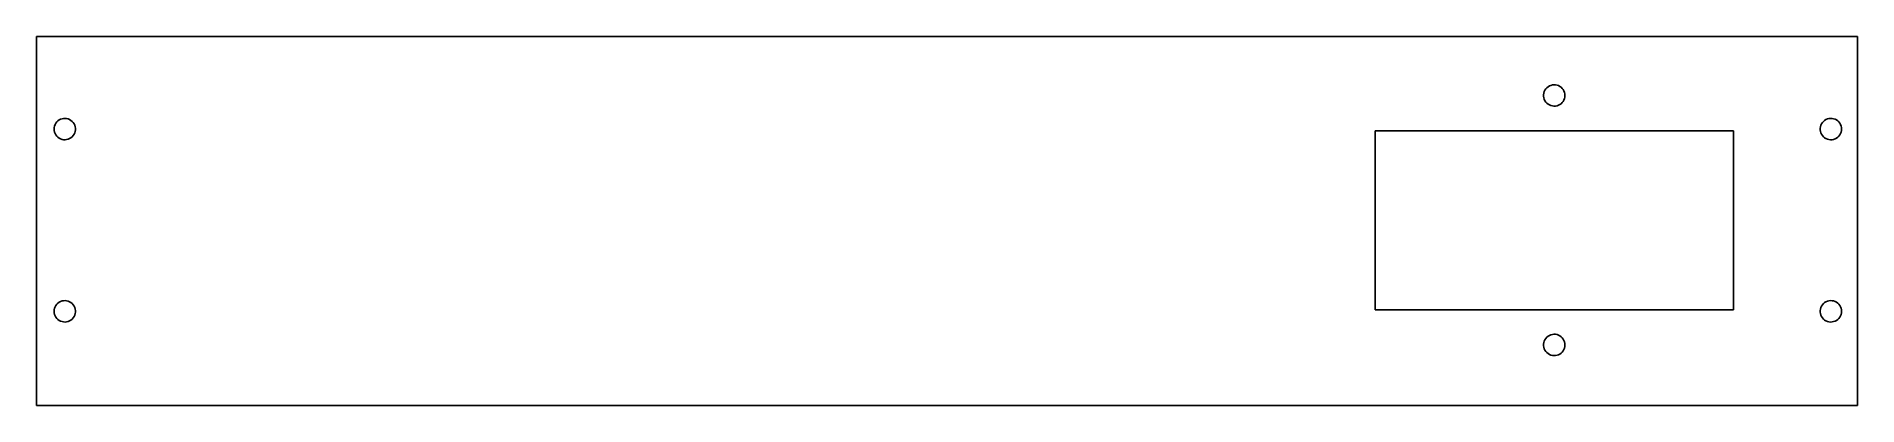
# Model space of a CAD drawing. Header units: metres. Extents: x 0 to 290, y 0 to 59.
import ezdxf

# ---------------------------------------------------------------- set-up
doc = ezdxf.new("R2010")
doc.units = ezdxf.units.M

msp = doc.modelspace()

# ---------------------------------------------------------------- linework, layer by layer
for p, q in [((289.75, 58.75), (0, 58.75)), ((0, 58.75), (0, 0)), ((289.75, 0), (289.75, 58.75)), ((239.805, 49.4741), (239.841, 49.7196)), ((239.805, 49.2259), (239.805, 49.4741)), ((239.841, 49.7196), (239.912, 49.9573)), ((239.912, 49.9573), (240.018, 50.182)), ((240.018, 50.182), (240.154, 50.389)), ((240.154, 50.389), (240.32, 50.5738)), ((240.32, 50.5738), (240.511, 50.7326)), ((240.511, 50.7326), (240.723, 50.8619)), ((240.723, 50.8619), (240.951, 50.9589)), ((240.951, 50.9589), (241.191, 51.0217)), ((241.191, 51.0217), (241.438, 51.0489)), ((241.438, 51.0489), (241.686, 51.0398)), ((241.686, 51.0398), (241.93, 50.9947)), ((241.93, 50.9947), (242.165, 50.9146)), ((242.165, 50.9146), (242.386, 50.8011)), ((242.386, 50.8011), (242.587, 50.6567)), ((242.587, 50.6567), (242.766, 50.4844)), ((242.766, 50.4844), (242.918, 50.288)), ((242.918, 50.288), (243.039, 50.0716)), ((243.039, 50.0716), (243.128, 49.8398)), ((243.128, 49.8398), (243.182, 49.5975)), ((243.182, 49.5975), (243.2, 49.35)), ((243.2, 49.35), (243.182, 49.1025)), ((239.841, 48.9804), (239.805, 49.2259)), ((239.912, 48.7427), (239.841, 48.9804)), ((240.018, 48.518), (239.912, 48.7427)), ((240.154, 48.311), (240.018, 48.518)), ((240.32, 48.1262), (240.154, 48.311)), ((240.511, 47.9674), (240.32, 48.1262)), ((240.723, 47.8381), (240.511, 47.9674)), ((240.951, 47.741), (240.723, 47.8381)), ((241.191, 47.6783), (240.951, 47.741)), ((241.438, 47.6511), (241.191, 47.6783)), ((241.686, 47.6602), (241.438, 47.6511)), ((241.93, 47.7053), (241.686, 47.6602)), ((242.165, 47.7854), (241.93, 47.7053)), ((242.386, 47.8989), (242.165, 47.7854)), ((242.587, 48.0433), (242.386, 47.8989)), ((242.766, 48.2155), (242.587, 48.0433)), ((242.918, 48.412), (242.766, 48.2155)), ((243.039, 48.6284), (242.918, 48.412)), ((243.128, 48.8602), (243.039, 48.6284)), ((243.182, 49.1025), (243.128, 48.8602)), ((2.79999, 44), (2.81812, 44.2475)), ((2.81812, 43.7525), (2.79999, 44)), ((2.81812, 44.2475), (2.87207, 44.4898)), ((2.87207, 43.5102), (2.81812, 43.7525)), ((2.87207, 44.4898), (2.96072, 44.7216)), ((2.96072, 43.2784), (2.87207, 43.5102)), ((2.96072, 44.7216), (3.0822, 44.938)), ((3.0822, 44.938), (3.23389, 45.1344)), ((3.23389, 45.1344), (3.41255, 45.3067)), ((3.41255, 45.3067), (3.6144, 45.4511)), ((3.6144, 45.4511), (3.83511, 45.5646)), ((3.83511, 45.5646), (4.07001, 45.6447)), ((4.07001, 45.6447), (4.31406, 45.6898)), ((4.31406, 45.6898), (4.56209, 45.6989)), ((4.56209, 45.6989), (4.80878, 45.6717)), ((4.80878, 45.6717), (5.04889, 45.6089)), ((5.04889, 45.6089), (5.2773, 45.5119)), ((5.2773, 45.5119), (5.48915, 45.3826)), ((5.48915, 45.3826), (5.67992, 45.2238)), ((5.67992, 45.2238), (5.84554, 45.039)), ((5.84554, 45.039), (5.98248, 44.832)), ((5.98248, 44.832), (6.08781, 44.6073)), ((6.08781, 44.6073), (6.15932, 44.3696)), ((6.15932, 43.6304), (6.08781, 43.3927)), ((6.15932, 44.3696), (6.19547, 44.1241)), ((6.19547, 43.8759), (6.15932, 43.6304)), ((6.19547, 44.1241), (6.19547, 43.8759)), ((213, 15.25), (213, 43.75)), ((213, 43.75), (270, 43.75)), ((270, 43.75), (270, 15.25)), ((283.805, 44.1241), (283.841, 44.3696)), ((283.805, 43.8759), (283.805, 44.1241)), ((283.841, 43.6304), (283.805, 43.8759)), ((283.841, 44.3696), (283.912, 44.6073)), ((283.912, 43.3927), (283.841, 43.6304)), ((283.912, 44.6073), (284.018, 44.832)), ((284.018, 44.832), (284.154, 45.039)), ((284.154, 45.039), (284.32, 45.2238)), ((284.32, 45.2238), (284.511, 45.3826)), ((284.511, 45.3826), (284.723, 45.5119)), ((284.723, 45.5119), (284.951, 45.6089)), ((284.951, 45.6089), (285.191, 45.6717)), ((285.191, 45.6717), (285.438, 45.6989)), ((285.438, 45.6989), (285.686, 45.6898)), ((285.686, 45.6898), (285.93, 45.6447)), ((285.93, 45.6447), (286.165, 45.5646)), ((286.165, 45.5646), (286.386, 45.4511)), ((286.386, 45.4511), (286.587, 45.3067)), ((286.587, 45.3067), (286.766, 45.1344)), ((286.766, 45.1344), (286.918, 44.938)), ((286.918, 44.938), (287.039, 44.7216)), ((287.039, 44.7216), (287.128, 44.4898)), ((287.128, 43.5102), (287.039, 43.2784)), ((287.128, 44.4898), (287.182, 44.2475)), ((287.182, 43.7525), (287.128, 43.5102)), ((287.182, 44.2475), (287.2, 44)), ((287.2, 44), (287.182, 43.7525)), ((3.0822, 43.062), (2.96072, 43.2784)), ((3.23389, 42.8656), (3.0822, 43.062)), ((3.41255, 42.6933), (3.23389, 42.8656)), ((3.6144, 42.5489), (3.41255, 42.6933)), ((3.83511, 42.4354), (3.6144, 42.5489)), ((4.07001, 42.3553), (3.83511, 42.4354)), ((4.31406, 42.3102), (4.07001, 42.3553)), ((4.56209, 42.3011), (4.31406, 42.3102)), ((4.80878, 42.3283), (4.56209, 42.3011)), ((5.04889, 42.3911), (4.80878, 42.3283)), ((5.2773, 42.4881), (5.04889, 42.3911)), ((5.48915, 42.6174), (5.2773, 42.4881)), ((5.67992, 42.7762), (5.48915, 42.6174)), ((5.84554, 42.961), (5.67992, 42.7762)), ((5.98248, 43.168), (5.84554, 42.961)), ((6.08781, 43.3927), (5.98248, 43.168)), ((284.018, 43.168), (283.912, 43.3927)), ((284.154, 42.961), (284.018, 43.168)), ((284.32, 42.7762), (284.154, 42.961)), ((284.511, 42.6174), (284.32, 42.7762)), ((284.723, 42.4881), (284.511, 42.6174)), ((284.951, 42.3911), (284.723, 42.4881)), ((285.191, 42.3283), (284.951, 42.3911)), ((285.438, 42.3011), (285.191, 42.3283)), ((285.686, 42.3102), (285.438, 42.3011)), ((285.93, 42.3553), (285.686, 42.3102)), ((286.165, 42.4354), (285.93, 42.3553)), ((286.386, 42.5489), (286.165, 42.4354)), ((286.587, 42.6933), (286.386, 42.5489)), ((286.766, 42.8656), (286.587, 42.6933)), ((286.918, 43.062), (286.766, 42.8656)), ((287.039, 43.2784), (286.918, 43.062)), ((2.79999, 15), (2.81812, 15.2475)), ((2.81812, 14.7525), (2.79999, 15)), ((2.81812, 15.2475), (2.87207, 15.4898)), ((2.87207, 14.5102), (2.81812, 14.7525)), ((2.87207, 15.4898), (2.96072, 15.7216)), ((2.96072, 14.2784), (2.87207, 14.5102)), ((2.96072, 15.7216), (3.0822, 15.938)), ((3.0822, 15.938), (3.23389, 16.1344)), ((3.23389, 16.1344), (3.41255, 16.3067)), ((3.41255, 16.3067), (3.6144, 16.4511)), ((3.6144, 16.4511), (3.83511, 16.5646)), ((3.83511, 16.5646), (4.07001, 16.6447)), ((4.07001, 16.6447), (4.31406, 16.6898)), ((4.31406, 16.6898), (4.56209, 16.6989)), ((4.56209, 16.6989), (4.80878, 16.6717)), ((4.80878, 16.6717), (5.04889, 16.6089)), ((5.04889, 16.6089), (5.2773, 16.5119)), ((5.2773, 16.5119), (5.48915, 16.3826)), ((5.48915, 16.3826), (5.67992, 16.2238)), ((5.67992, 16.2238), (5.84554, 16.039)), ((5.84554, 16.039), (5.98248, 15.832)), ((5.98248, 15.832), (6.08781, 15.6073)), ((6.08781, 15.6073), (6.15932, 15.3696)), ((6.15932, 14.6304), (6.08781, 14.3927)), ((6.15932, 15.3696), (6.19547, 15.1241)), ((6.19547, 14.8759), (6.15932, 14.6304)), ((6.19547, 15.1241), (6.19547, 14.8759)), ((270, 15.25), (213, 15.25)), ((283.805, 15.1241), (283.841, 15.3696)), ((283.805, 14.8759), (283.805, 15.1241)), ((283.841, 14.6304), (283.805, 14.8759)), ((283.841, 15.3696), (283.912, 15.6073)), ((283.912, 14.3927), (283.841, 14.6304)), ((283.912, 15.6073), (284.018, 15.832)), ((284.018, 15.832), (284.154, 16.039)), ((284.154, 16.039), (284.32, 16.2238)), ((284.32, 16.2238), (284.511, 16.3826)), ((284.511, 16.3826), (284.723, 16.5119)), ((284.723, 16.5119), (284.951, 16.6089)), ((284.951, 16.6089), (285.191, 16.6717)), ((285.191, 16.6717), (285.438, 16.6989)), ((285.438, 16.6989), (285.686, 16.6898)), ((285.686, 16.6898), (285.93, 16.6447)), ((285.93, 16.6447), (286.165, 16.5646)), ((286.165, 16.5646), (286.386, 16.4511)), ((286.386, 16.4511), (286.587, 16.3067)), ((286.587, 16.3067), (286.766, 16.1344)), ((286.766, 16.1344), (286.918, 15.938)), ((286.918, 15.938), (287.039, 15.7216)), ((287.039, 15.7216), (287.128, 15.4898)), ((287.128, 14.5102), (287.039, 14.2784)), ((287.128, 15.4898), (287.182, 15.2475)), ((287.182, 14.7525), (287.128, 14.5102)), ((287.182, 15.2475), (287.2, 15)), ((287.2, 15), (287.182, 14.7525)), ((3.0822, 14.062), (2.96072, 14.2784)), ((3.23389, 13.8656), (3.0822, 14.062)), ((3.41255, 13.6933), (3.23389, 13.8656)), ((3.6144, 13.5489), (3.41255, 13.6933)), ((3.83511, 13.4354), (3.6144, 13.5489)), ((4.07001, 13.3553), (3.83511, 13.4354)), ((4.31406, 13.3102), (4.07001, 13.3553)), ((4.56209, 13.3011), (4.31406, 13.3102)), ((4.80878, 13.3283), (4.56209, 13.3011)), ((5.04889, 13.3911), (4.80878, 13.3283)), ((5.2773, 13.4881), (5.04889, 13.3911)), ((5.48915, 13.6174), (5.2773, 13.4881)), ((5.67992, 13.7762), (5.48915, 13.6174)), ((5.84554, 13.961), (5.67992, 13.7762)), ((5.98248, 14.168), (5.84554, 13.961)), ((6.08781, 14.3927), (5.98248, 14.168)), ((284.018, 14.168), (283.912, 14.3927)), ((284.154, 13.961), (284.018, 14.168)), ((284.32, 13.7762), (284.154, 13.961)), ((284.511, 13.6174), (284.32, 13.7762)), ((284.723, 13.4881), (284.511, 13.6174)), ((284.951, 13.3911), (284.723, 13.4881)), ((285.191, 13.3283), (284.951, 13.3911)), ((285.438, 13.3011), (285.191, 13.3283)), ((285.686, 13.3102), (285.438, 13.3011)), ((285.93, 13.3553), (285.686, 13.3102)), ((286.165, 13.4354), (285.93, 13.3553)), ((286.386, 13.5489), (286.165, 13.4354)), ((286.587, 13.6933), (286.386, 13.5489)), ((286.766, 13.8656), (286.587, 13.6933)), ((286.918, 14.062), (286.766, 13.8656)), ((287.039, 14.2784), (286.918, 14.062)), ((239.805, 9.77408), (239.841, 10.0196)), ((239.805, 9.52589), (239.805, 9.77408)), ((239.841, 9.28036), (239.805, 9.52589)), ((239.841, 10.0196), (239.912, 10.2573)), ((239.912, 9.04269), (239.841, 9.28036)), ((239.912, 10.2573), (240.018, 10.482)), ((240.018, 8.81798), (239.912, 9.04269)), ((240.018, 10.482), (240.154, 10.689)), ((240.154, 8.61099), (240.018, 8.81798)), ((240.154, 10.689), (240.32, 10.8738)), ((240.32, 10.8738), (240.511, 11.0326)), ((240.511, 11.0326), (240.723, 11.1619)), ((240.723, 11.1619), (240.951, 11.2589)), ((240.951, 11.2589), (241.191, 11.3217)), ((241.191, 11.3217), (241.438, 11.3489)), ((241.438, 11.3489), (241.686, 11.3398)), ((241.686, 11.3398), (241.93, 11.2947)), ((241.93, 11.2947), (242.165, 11.2146)), ((242.165, 11.2146), (242.386, 11.1011)), ((242.386, 11.1011), (242.587, 10.9567)), ((242.587, 10.9567), (242.766, 10.7844)), ((242.766, 10.7844), (242.918, 10.588)), ((242.918, 8.71199), (242.766, 8.51555)), ((242.918, 10.588), (243.039, 10.3716)), ((243.039, 8.92842), (242.918, 8.71199)), ((243.039, 10.3716), (243.128, 10.1398)), ((243.128, 9.16022), (243.039, 8.92842)), ((243.128, 10.1398), (243.182, 9.89751)), ((243.182, 9.40247), (243.128, 9.16022)), ((243.182, 9.89751), (243.2, 9.64999)), ((243.2, 9.64999), (243.182, 9.40247)), ((240.32, 8.42616), (240.154, 8.61099)), ((240.511, 8.2674), (240.32, 8.42616)), ((240.723, 8.13811), (240.511, 8.2674)), ((240.951, 8.04105), (240.723, 8.13811)), ((241.191, 7.97827), (240.951, 8.04105)), ((241.438, 7.95113), (241.191, 7.97827)), ((241.686, 7.96019), (241.438, 7.95113)), ((241.93, 8.00526), (241.686, 7.96019)), ((242.165, 8.0854), (241.93, 8.00526)), ((242.386, 8.19888), (242.165, 8.0854)), ((242.587, 8.34329), (242.386, 8.19888)), ((242.766, 8.51555), (242.587, 8.34329)), ((0, 0), (289.75, 0))]:
    msp.add_line(p, q)

doc.saveas('drawing.dxf')
